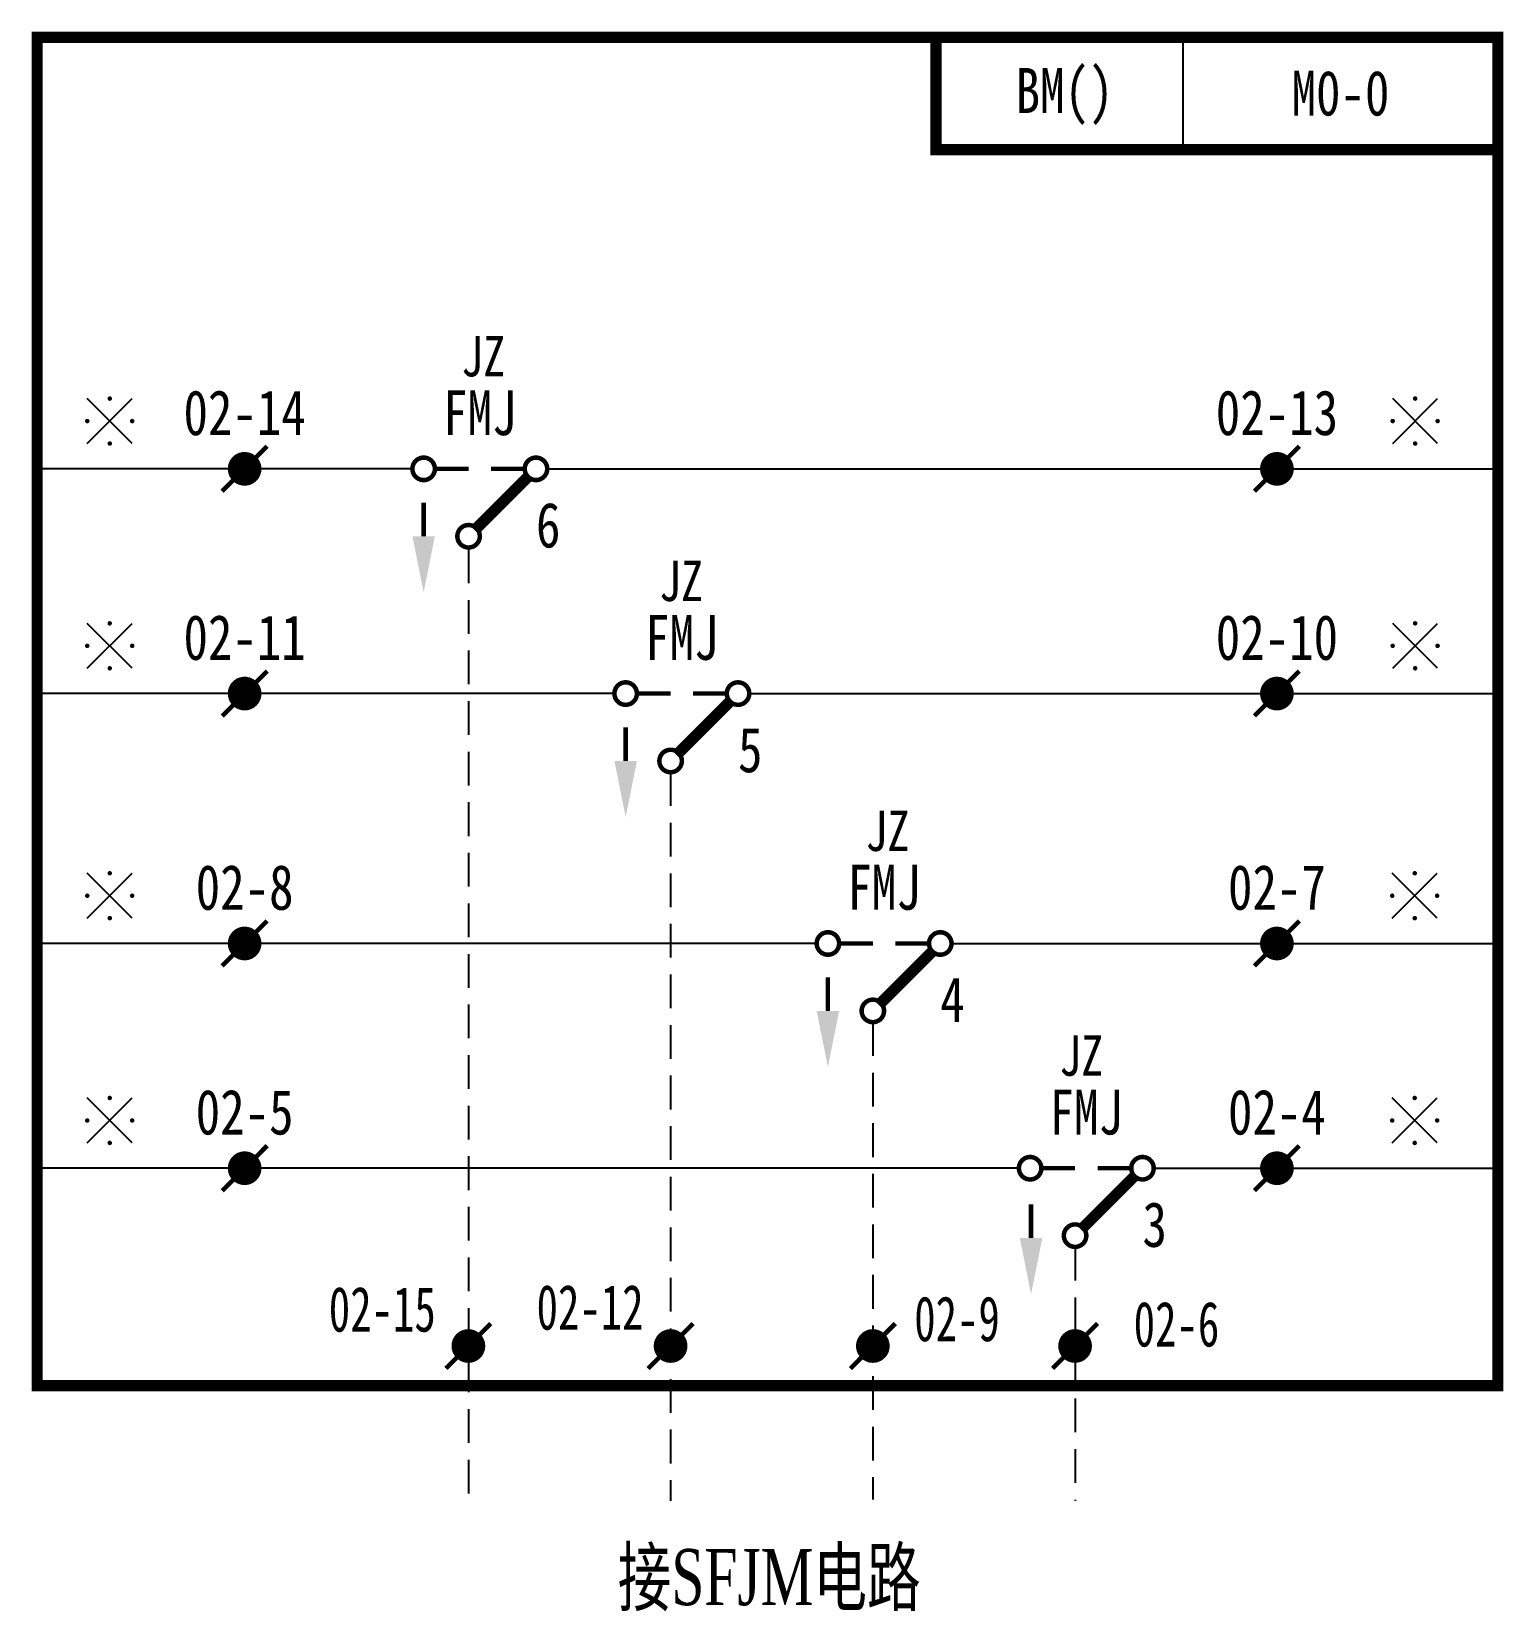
# Model space of a CAD drawing. Header units: millimetres. Extents: x -0.2 to 65.2, y -70 to 0.2.
import ezdxf
from ezdxf.enums import TextEntityAlignment as Align

# ---------------------------------------------------------------- set-up
doc = ezdxf.new("R2010")
doc.units = ezdxf.units.MM
doc.linetypes.add('DASHEDX2', pattern=[1.5, 1, -0.5])
doc.styles.add('CHINESE', font='TIMES.TTF', dxfattribs={"width": 0.7})

# ---------------------------------------------------------------- blocks, each defined once
blk = doc.blocks.new('E9')
blk.add_line((-14, -5), (-14, 0))
at = {"const_width": 0.5}
for points in [[(-25, 0), (0, 0), (0, -5)], [(-25, 0), (-25, -5), (0, -5)]]:
    blk.add_lwpolyline(points, dxfattribs=at)
blk = doc.blocks.new('D4')
at = {"const_width": 0.2}
for points in [[(3, 3.5, -1), (3, 2.5, -1), (3, 3.5)], [(0, 0.5, -1), (0, -0.5, -1), (0, 0.5)], [(5, 0.5, -1), (5, -0.5, -1), (5, 0.5)]]:
    blk.add_lwpolyline(points, format="xyb", dxfattribs=at)
for points, const_width in [([(2.732, 2.732), (0.358, 0.358)], 0.5), ([(0.5, 0), (2, 0)], 0.2), ([(3, 0), (4.5, 0)], 0.2)]:
    blk.add_lwpolyline(points, dxfattribs=dict(const_width=const_width))
blk = doc.blocks.new('conti_2')
for points in [[(-1, -1), (1, 1)], [(1, -1), (-1, 1)]]:
    blk.add_lwpolyline(points)
for points in [[(0.05, 1, 0.1, 0.1, 1), (-0.05, 1, 0.1, 0.1, 1)], [(-0.95, 0, 0.1, 0.1, 1), (-1.05, 0, 0.1, 0.1, 1)], [(1.05, 0, 0.1, 0.1, 1), (0.95, 0, 0.1, 0.1, 1)], [(0.05, -1, 0.1, 0.1, 1), (-0.05, -1, 0.1, 0.1, 1)]]:
    blk.add_lwpolyline(points, format="xyseb", close=True)
blk.add_attdef('1', text='', height=2).set_placement((2.271, 0.093), align=Align.MIDDLE)

msp = doc.modelspace()

# ---------------------------------------------------------------- linework, layer by layer
at = {"color": 7}
for p, q in [((16.697, -19.204), (0, -19.204)), ((22.697, -19.204), (65, -19.204)), ((25.688, -29.203), (0, -29.203)), ((31.688, -29.203), (65, -29.203)), ((34.688, -40.322), (0, -40.322)), ((40.688, -40.322), (65, -40.322)), ((43.688, -50.321), (0, -50.321)), ((49.688, -50.321), (65, -50.321))]:
    msp.add_line(p, q, dxfattribs=at)
for points, const_width in [([(0, -60), (65, -60), (65, 0), (0, 0), (0, -60)], 0.5), ([(8.231, -41.322), (10.231, -39.322)], 0.2), ([(54.17, -41.322), (56.17, -39.322)], 0.2), ([(8.231, -51.321), (10.231, -49.321)], 0.2), ([(54.17, -51.321), (56.17, -49.321)], 0.2)]:
    msp.add_lwpolyline(points, dxfattribs=dict(at, const_width=const_width))
at = {"const_width": 0.2}
for points in [[(8.231, -20.204), (10.231, -18.204)], [(54.17, -20.204), (56.17, -18.204)], [(17.197, -22.204), (17.197, -20.704)], [(8.231, -30.203), (10.231, -28.203)], [(54.17, -30.203), (56.17, -28.203)], [(26.188, -32.203), (26.188, -30.703)], [(35.188, -43.322), (35.188, -41.822)], [(44.229, -53.423), (44.229, -51.923)], [(18.188, -59.231), (20.188, -57.231)], [(27.188, -59.231), (29.188, -57.231)], [(36.188, -59.231), (38.188, -57.231)], [(45.188, -59.231), (47.188, -57.231)]]:
    msp.add_lwpolyline(points, dxfattribs=at)
at = {"const_width": 0.75}
for points in [[(8.856, -19.204, 1), (9.606, -19.204, 1)], [(54.795, -19.204, 1), (55.545, -19.204, 1)], [(8.856, -29.203, 1), (9.606, -29.203, 1)], [(54.795, -29.203, 1), (55.545, -29.203, 1)], [(18.813, -58.231, 1), (19.563, -58.231, 1)], [(27.813, -58.231, 1), (28.563, -58.231, 1)], [(36.813, -58.231, 1), (37.563, -58.231, 1)], [(45.813, -58.231, 1), (46.563, -58.231, 1)]]:
    msp.add_lwpolyline(points, format="xyb", close=True, dxfattribs=at)
at = {"color": 7, "linetype": 'DASHEDX2', "ltscale": 1.5}
for points in [[(19.188, -22.791), (19.188, -65.12)], [(28.188, -32.703), (28.188, -65.12)], [(37.188, -43.822), (37.188, -65.057)], [(46.188, -53.821), (46.188, -65.114)]]:
    msp.add_lwpolyline(points, dxfattribs=at)
at = {"color": 7, "const_width": 0.75}
for points in [[(8.856, -40.322, 1), (9.606, -40.322, 1)], [(54.795, -40.322, 1), (55.545, -40.322, 1)], [(8.856, -50.321, 1), (9.606, -50.321, 1)], [(54.795, -50.321, 1), (55.545, -50.321, 1)]]:
    msp.add_lwpolyline(points, format="xyb", close=True, dxfattribs=at)
for points in [[(17.697, -22.204), (16.697, -22.204), (17.197, -24.704)], [(26.688, -32.203), (25.688, -32.203), (26.188, -34.703)], [(35.688, -43.322), (34.688, -43.322), (35.188, -45.822)], [(44.729, -53.423), (43.729, -53.423), (44.229, -55.923)]]:
    msp.add_solid(points)

# ---------------------------------------------------------------- block references
at = {"color": 7}
msp.add_blockref('E9', (65, 0), dxfattribs=at)
at = {"color": 3}
for p in [(3.228, -17.079), (61.322, -17.079), (3.228, -27.078), (61.322, -27.078), (3.228, -38.197), (61.303, -38.197), (3.228, -48.196), (61.303, -48.196)]:
    msp.add_blockref('conti_2', p, dxfattribs=at)
at = {"rotation": 180}
for p in [(22.197, -19.204), (31.188, -29.203), (40.188, -40.322), (49.188, -50.321)]:
    msp.add_blockref('D4', p, dxfattribs=at)

# ---------------------------------------------------------------- texts
at = {"color": 3, "width": 0.8}
for s, height, p in [('BM()', 2, (45.719, -2.525)), ('JZ', 1.8, (19.846, -14.204)), ('JZ', 1.8, (28.652, -24.203)), ('JZ', 1.8, (37.837, -35.322)), ('JZ', 1.8, (46.461, -45.321))]:
    msp.add_text(s, height=height, dxfattribs=at).set_placement(p, align=Align.MIDDLE)
at = {"color": 5, "width": 0.8}
msp.add_text('M0-0', height=2, dxfattribs=at).set_placement((58, -2.5), align=Align.MIDDLE)
at = {"color": 3, "width": 0.8}
for s, p in [('02-14', (9.231, -17.704)), ('02-13', (55.17, -17.704)), ('02-11', (9.231, -27.703)), ('02-10', (55.17, -27.703)), ('02-8', (9.231, -38.822)), ('02-7', (55.17, -38.822)), ('02-5', (9.231, -48.821)), ('02-4', (55.17, -48.821))]:
    msp.add_text(s, height=2, dxfattribs=at).set_placement(p, align=Align.CENTER)
at = {"color": 7}
for s, width, p in [('FMJ', 0.8, (19.697, -17.704)), ('FMJ', 0.8, (28.688, -27.703)), ('FMJ', 0.8, (37.688, -38.822)), ('FMJ', 0.8, (46.688, -48.821)), ('02-12', 0.7, (24.603, -57.506)), ('02-15', 0.7, (15.356, -57.592)), ('02-9', 0.7, (40.934, -58.016)), ('02-6', 0.7, (50.7, -58.254))]:
    msp.add_text(s, height=2, dxfattribs=dict(at, width=width)).set_placement(p, align=Align.CENTER)
at = {"color": 7, "width": 0.8}
for s, p in [('6', (22.197, -22.704)), ('5', (31.188, -32.703)), ('4', (40.188, -43.822)), ('3', (49.188, -53.821))]:
    msp.add_text(s, height=2, dxfattribs=at).set_placement(p)
at = {"color": 7, "style": 'CHINESE', "width": 0.7}
msp.add_text('接SFJM电路', height=2.5, dxfattribs=at).set_placement((32.575, -69.76), align=Align.CENTER)

doc.saveas('drawing.dxf')
